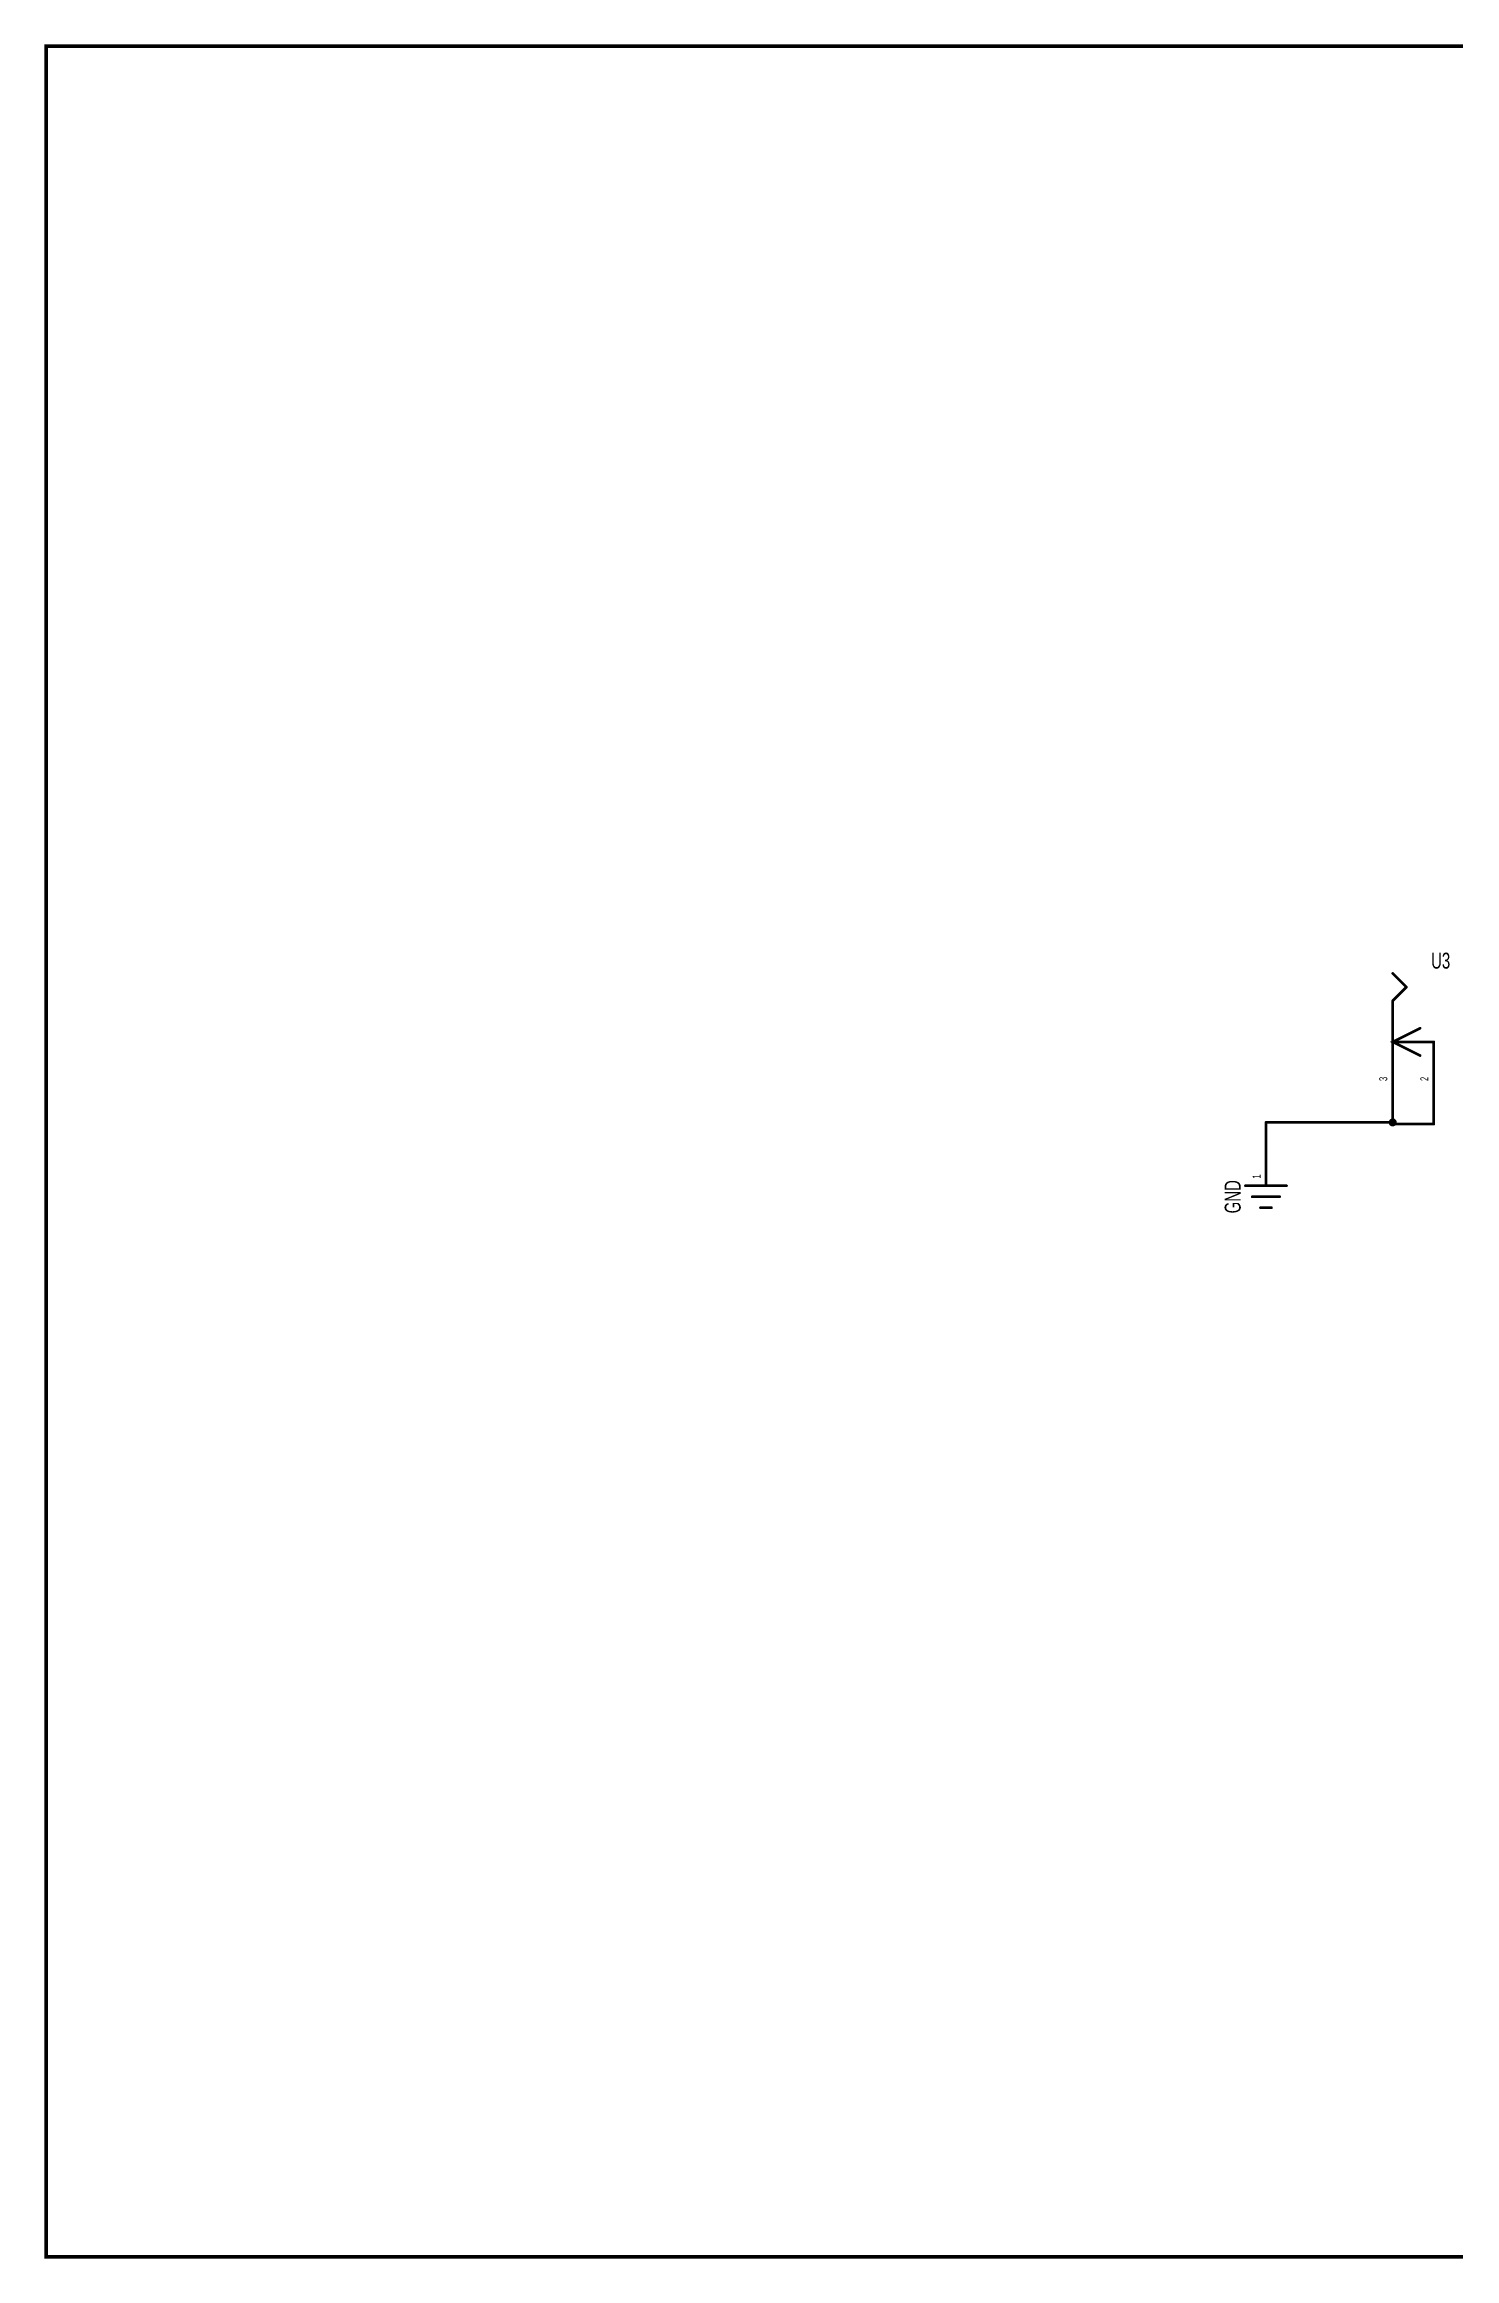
# Model space of a CAD drawing. Extents: x -4.4 to 7.1, y -2.1 to 5.9.
# Drawn here: x -4.38 to 0.76, y -2.14 to 5.94 of the extents above; entities that cross this region are included whole.
import ezdxf
from ezdxf.enums import TextEntityAlignment as Align

# ---------------------------------------------------------------- set-up
doc = ezdxf.new("R2010")
doc.units = 0
for name, color, linetype in [('Element', 253, 'CONTINUOUS'), ('Net', 50, 'CONTINUOUS'), ('Pin', 50, 'CONTINUOUS'), ('Titles', 253, 'CONTINUOUS')]:
    doc.layers.add(name, color=color, linetype=linetype)

msp = doc.modelspace()

# ---------------------------------------------------------------- linework, layer by layer
at = {"layer": 'Element', "linetype": 'CONTINUOUS', "const_width": 0.0049}
for points in [[(0.5351, 2.5466, 1), (0.54, 2.5466, 1), (0.5351, 2.5466, 1)], [(0.5351, 2.4466, 1), (0.54, 2.4466, 1), (0.5351, 2.4466, 1)], [(0.5351, 2.4466, 1), (0.54, 2.4466, 1), (0.5351, 2.4466, 1)], [(0.5851, 2.4966, 1), (0.59, 2.4966, 1), (0.5851, 2.4966, 1)], [(0.5851, 2.4966, 1), (0.59, 2.4966, 1), (0.5851, 2.4966, 1)], [(0.6351, 2.3466, 1), (0.64, 2.3466, 1), (0.6351, 2.3466, 1)], [(0.5351, 2.2966, 1), (0.54, 2.2966, 1), (0.5351, 2.2966, 1)], [(0.6851, 2.2966, 1), (0.69, 2.2966, 1), (0.6851, 2.2966, 1)], [(0.6851, 2.2966, 1), (0.69, 2.2966, 1), (0.6851, 2.2966, 1)], [(0.5351, 2.1966, 1), (0.54, 2.1966, 1), (0.5351, 2.1966, 1)], [(0.6351, 2.2466, 1), (0.64, 2.2466, 1), (0.6351, 2.2466, 1)], [(0.6851, 2.1966, 1), (0.69, 2.1966, 1), (0.6851, 2.1966, 1)], [(-0.0025, 1.7716, 1), (0.0025, 1.7716, 1), (-0.0025, 1.7716, 1)], [(0.0225, 1.7316, 1), (0.0275, 1.7316, 1), (0.0225, 1.7316, 1)], [(0.1225, 1.7316, 1), (0.1275, 1.7316, 1), (0.1225, 1.7316, 1)], [(0.1475, 1.7716, 1), (0.1525, 1.7716, 1), (0.1475, 1.7716, 1)], [(0.0525, 1.6916, 1), (0.0575, 1.6916, 1), (0.0525, 1.6916, 1)], [(0.0925, 1.6916, 1), (0.0975, 1.6916, 1), (0.0925, 1.6916, 1)]]:
    msp.add_lwpolyline(points, format="xyb", dxfattribs=at)
at = {"layer": 'Element', "linetype": 'CONTINUOUS', "const_width": 0.0098}
for points in [[(0.5876, 2.4966), (0.5376, 2.5466)], [(0.5876, 2.4966), (0.5376, 2.4466)], [(0.5376, 2.1966), (0.5376, 2.4466)], [(0.6376, 2.3466), (0.5376, 2.2966), (0.6376, 2.2466)], [(0.6876, 2.2966), (0.5376, 2.2966)], [(0.6876, 2.1966), (0.6876, 2.2966)], [(0, 1.7716), (0.15, 1.7716)], [(0.025, 1.7316), (0.125, 1.7316)], [(0.055, 1.6916), (0.095, 1.6916)]]:
    msp.add_lwpolyline(points, dxfattribs=at)
at = {"layer": 'Net', "linetype": 'CONTINUOUS', "const_width": 0.0049}
for points in [[(0.5351, 2.0466, 1), (0.54, 2.0466, 1), (0.5351, 2.0466, 1)], [(0.6851, 2.0466, 1), (0.69, 2.0466, 1), (0.6851, 2.0466, 1)], [(0.0725, 2.0029, 1), (0.0775, 2.0029, 1), (0.0725, 2.0029, 1)], [(0.0725, 2.0029, 1), (0.0775, 2.0029, 1), (0.0725, 2.0029, 1)], [(0.5253, 2.0029, 1), (0.5302, 2.0029, 1), (0.5253, 2.0029, 1)], [(0.5351, 2.0029, 1), (0.54, 2.0029, 1), (0.5351, 2.0029, 1)], [(0.5351, 1.9966, 1), (0.54, 1.9966, 1), (0.5351, 1.9966, 1)], [(0.5351, 1.9966, 1), (0.54, 1.9966, 1), (0.5351, 1.9966, 1)], [(0.6851, 1.9966, 1), (0.69, 1.9966, 1), (0.6851, 1.9966, 1)], [(0.6851, 1.9966, 1), (0.69, 1.9966, 1), (0.6851, 1.9966, 1)], [(0.0725, 1.9216, 1), (0.0775, 1.9216, 1), (0.0725, 1.9216, 1)]]:
    msp.add_lwpolyline(points, format="xyb", dxfattribs=at)
at = {"layer": 'Net', "linetype": 'CONTINUOUS', "const_width": 0.0098}
for points in [[(0.5376, 1.9966), (0.5376, 2.0466)], [(0.6876, 2.0466), (0.6876, 1.9966)], [(0.075, 1.9216), (0.075, 2.0029)], [(0.075, 2.0029), (0.5376, 2.0029)], [(0.5277, 2.0029), (0.5282, 1.9998), (0.5296, 1.9971), (0.5318, 1.9949), (0.5345, 1.9935), (0.5376, 1.993), (0.5406, 1.9935), (0.5434, 1.9949), (0.5455, 1.9971), (0.5469, 1.9998), (0.5474, 2.0029), (0.5469, 2.0059), (0.5455, 2.0086), (0.5434, 2.0108), (0.5406, 2.0122), (0.5376, 2.0127), (0.5345, 2.0122), (0.5318, 2.0108), (0.5296, 2.0086), (0.5282, 2.0059), (0.5277, 2.0029)], [(0.6876, 1.9966), (0.5376, 1.9966)]]:
    msp.add_lwpolyline(points, dxfattribs=at)
at = {"layer": 'Pin', "linetype": 'CONTINUOUS', "const_width": 0.0049}
for points in [[(0.5351, 2.1966, 1), (0.54, 2.1966, 1), (0.5351, 2.1966, 1)], [(0.6851, 2.1966, 1), (0.69, 2.1966, 1), (0.6851, 2.1966, 1)], [(0.5351, 2.0466, 1), (0.54, 2.0466, 1), (0.5351, 2.0466, 1)], [(0.6851, 2.0466, 1), (0.69, 2.0466, 1), (0.6851, 2.0466, 1)], [(0.0725, 1.9216, 1), (0.0775, 1.9216, 1), (0.0725, 1.9216, 1)], [(0.0725, 1.7716, 1), (0.0775, 1.7716, 1), (0.0725, 1.7716, 1)]]:
    msp.add_lwpolyline(points, format="xyb", dxfattribs=at)
at = {"layer": 'Pin', "linetype": 'CONTINUOUS', "const_width": 0.0098}
for points in [[(0.5376, 2.1966), (0.5376, 2.0466)], [(0.6876, 2.1966), (0.6876, 2.0466)], [(0.075, 1.7716), (0.075, 1.9216)]]:
    msp.add_lwpolyline(points, dxfattribs=at)
at = {"layer": 'Titles', "linetype": 'CONTINUOUS', "const_width": 0.0131}
msp.add_lwpolyline([(7.1155, -2.1373), (-4.3775, -2.1373), (-4.3775, 5.9307), (7.1155, 5.9307), (7.1155, -2.1373)], dxfattribs=at)

# ---------------------------------------------------------------- texts
at = {"layer": 'Element', "width": 0.7}
msp.add_text('U3', height=0.0583, dxfattribs=at).set_placement((0.7126, 2.5466), align=Align.BOTTOM_CENTER)
msp.add_text('GND', height=0.0583, rotation=90, dxfattribs=at).set_placement((0, 1.7316), align=Align.BOTTOM_CENTER)
at = {"layer": 'Pin', "width": 0.7}
for s, p in [('3', (0.4884, 2.154)), ('2', (0.6384, 2.154)), ('1', (0.0258, 1.7978))]:
    msp.add_text(s, height=0.0292, rotation=90, dxfattribs=at).set_placement(p, align=Align.TOP_LEFT)

doc.saveas('drawing.dxf')
